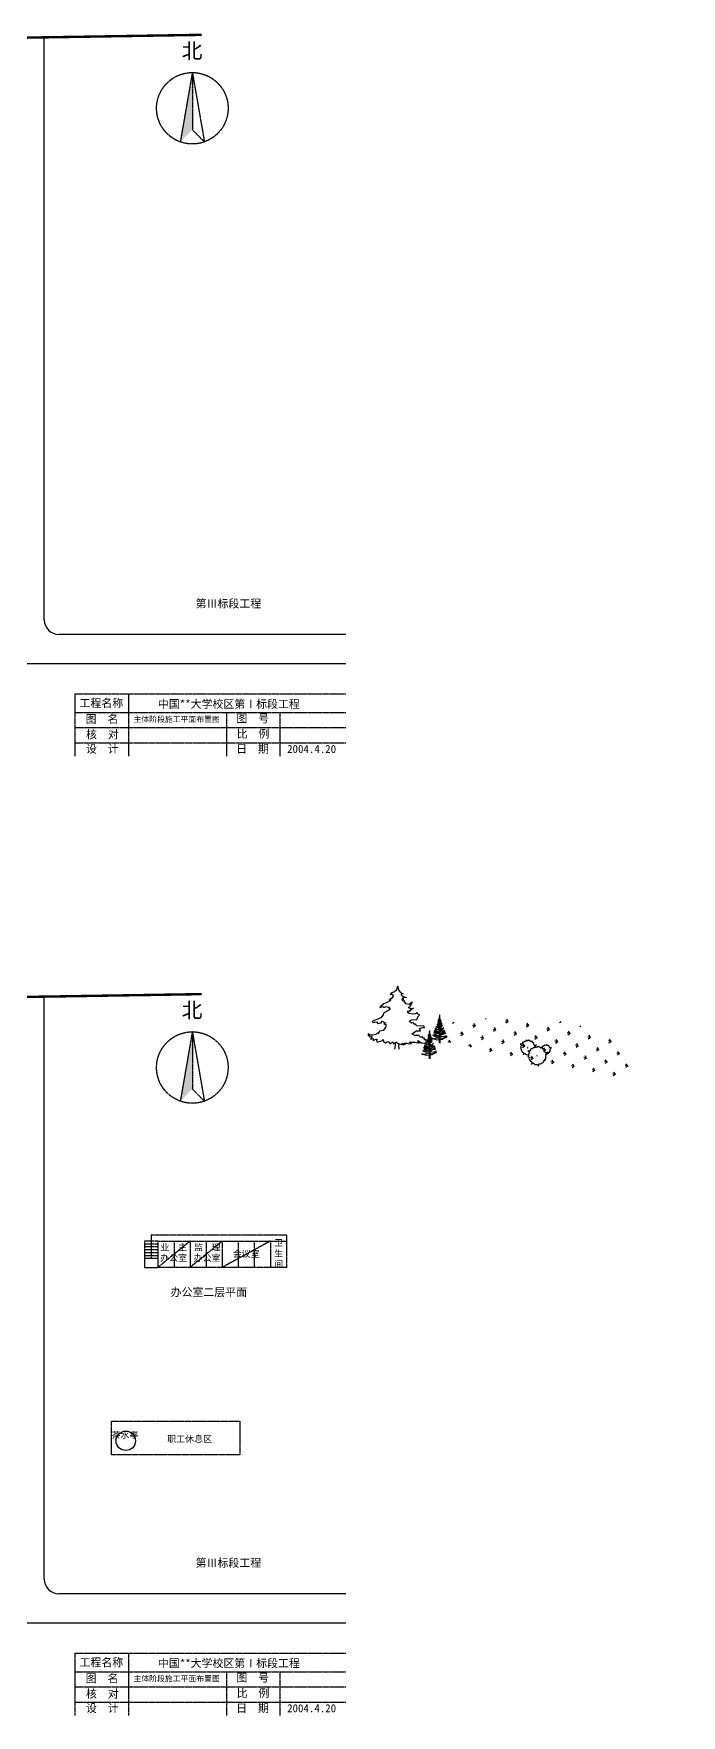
# Model space of a CAD drawing. Extents: x -738708 to 1376724, y 0 to 1572010.
# Drawn here: x 611889 to 745009, y 1218661 to 1564586 of the extents above; entities that cross this region are included whole.
import ezdxf

# ---------------------------------------------------------------- set-up
doc = ezdxf.new("R2010")
doc.units = 0
doc.linetypes.add('CENTER', pattern=[50.8, 31.75, -6.35, 6.35, -6.35])
doc.linetypes.add('DASHED', pattern=[19.05, 12.7, -6.35])
doc.layers.get('0').update_dxf_attribs({"linetype": 'CONTINUOUS'})
for name, color, linetype in [('围墙', 7, 'CONTINUOUS'), ('绿化', 3, 'CONTINUOUS'), ('道路', 8, 'CONTINUOUS')]:
    doc.layers.add(name, color=color, linetype=linetype)
doc.styles.add('文字', font='SimSun.ttf')

# ---------------------------------------------------------------- blocks, each defined once
blk = doc.blocks.new('CLUMP_OF_TREES_OR_BUSHES_-')
for points in [[(-10.993, 56.487), (-9.228, 58.426), (-10.144, 63.512), (-8.923, 67.033), (-3.43, 69.772), (2.673, 72.119), (-2.82, 71.728), (-10.449, 71.728), (-13.195, 74.075), (-13.806, 83.073), (-16.857, 86.594), (-22.045, 92.071), (-22.961, 94.81), (-22.656, 98.722), (-28.759, 100.678), (-31.811, 99.113), (-35.472, 101.461), (-45.543, 109.676), (-49.815, 108.503), (-55.308, 106.155), (-59.58, 106.938), (-60.801, 113.98), (-63.242, 104.982), (-67.209, 106.938), (-70.872, 104.59), (-74.839, 104.982), (-80.637, 101.461), (-86.435, 101.069), (-90.402, 97.548), (-90.402, 94.419), (-93.454, 90.898), (-98.947, 90.115), (-105.66, 90.115), (-101.083, 87.768), (-98.031, 82.682), (-100.778, 77.596), (-103.829, 74.466), (-103.219, 69.772), (-104.134, 65.077), (-108.102, 62.73), (-104.439, 60.774), (-102.609, 55.297), (-103.829, 50.211), (-102.303, 44.342), (-98.947, 41.995), (-98.031, 38.865), (-98.031, 34.953), (-93.148, 32.606), (-90.707, 29.476), (-91.317, 22.434), (-93.454, 17.348), (-89.487, 21.26), (-85.519, 23.999), (-82.468, 23.216), (-78.806, 19.304), (-74.228, 15.783), (-69.956, 15.392), (-59.886, 12.653), (-58.254, 7.074)], [(59.448, 5.262), (60.936, 4.858), (62.652, -1.011), (63.415, 4.858), (64.178, 5.836), (66.848, 6.814), (69.709, 6.569), (73.905, 7.792), (76.385, 9.748), (79.627, 10.237), (81.153, 12.438), (84.014, 15.127), (84.205, 17.084), (85.158, 17.573), (88.591, 16.839), (85.73, 20.262), (88.591, 20.751), (89.545, 21.974), (90.689, 24.174), (91.452, 24.663), (90.499, 25.886), (91.261, 31.999), (92.596, 33.466), (92.024, 36.645), (92.787, 38.845), (96.22, 40.557), (100.035, 42.024), (96.602, 41.779), (91.834, 41.779), (90.117, 43.246), (89.736, 48.871), (87.828, 51.071), (84.586, 54.494), (84.014, 56.206), (84.205, 58.651), (80.39, 59.873), (78.483, 58.895), (76.194, 60.362), (69.9, 65.497), (67.23, 64.764), (63.797, 63.297), (61.126, 63.786), (60.364, 68.187), (58.838, 62.563), (56.358, 63.786), (54.07, 62.319), (51.59, 62.563), (47.966, 60.362), (44.343, 60.118), (41.863, 57.917), (41.863, 55.961), (39.956, 53.761), (36.523, 53.272), (32.327, 53.272), (35.187, 51.805), (36.641, 49.381)]]:
    blk.add_lwpolyline(points)
for points in [[(-4.577, 66.508), (-7.629, 55.261), (-12.588, 57.706), (-17.166, 54.772), (-22.125, 55.261), (-29.372, 50.86), (-36.62, 50.371), (-41.579, 45.969), (-41.579, 42.057), (-45.393, 37.656), (-52.259, 36.678), (-60.651, 36.678), (-54.93, 33.743), (-51.115, 27.386), (-54.548, 21.029), (-58.363, 17.116), (-57.6, 11.248), (-58.744, 5.38), (-63.703, 2.446), (-59.126, 0), (-56.837, -6.846), (-58.363, -13.203), (-56.455, -20.539), (-52.259, -23.473), (-51.115, -27.385), (-51.115, -32.275), (-45.012, -35.21), (-41.96, -39.122), (-42.723, -47.924), (-45.393, -54.282), (-40.434, -49.391), (-35.475, -45.968), (-31.661, -46.946), (-27.083, -51.837), (-21.362, -56.238), (-16.021, -56.727), (-3.433, -60.15), (0, -71.887), (1.526, -60.15), (3.052, -58.194), (8.392, -56.238), (14.114, -56.727), (22.506, -54.282), (27.465, -50.369), (33.949, -49.391), (37.001, -44.99), (42.723, -39.611), (43.104, -35.699), (45.012, -34.721), (51.878, -36.188), (46.156, -29.341), (51.878, -28.363), (53.785, -25.918), (56.074, -21.517), (57.6, -20.539), (55.692, -18.094), (57.218, -5.868), (59.888, -2.934), (58.744, 3.424), (60.27, 7.825), (67.136, 11.248), (74.765, 14.182), (67.899, 13.693), (58.363, 13.693), (54.93, 16.627), (54.167, 27.875), (50.352, 32.276), (43.867, 39.123), (42.723, 42.546), (43.104, 47.436), (35.475, 49.882), (31.661, 47.925), (27.083, 50.86), (14.495, 61.129), (9.155, 59.662), (2.289, 56.728), (-3.052, 57.706)], [(-58.055, 61.947), (-58.97, 60.774), (-57.139, 60.774)], [(-1.144, 1.468), (-2.289, 0), (0, 0)], [(62.08, 35.667), (61.508, 34.933), (62.652, 34.933)]]:
    blk.add_lwpolyline(points, close=True)
blk = doc.blocks.new('TREE_-_TYPE_2_EVERGREEN_EL')
for p, q in [((-0.963, 154.428), (-13.04, 157.377)), ((-3.263, 161.801), (-9.59, 164.013)), ((-6.714, 178.022), (0.188, 173.598)), ((-6.714, 166.225), (0.763, 164.75)), ((-6.714, 159.589), (-2.688, 158.852)), ((-4.988, 183.92), (-2.688, 180.971)), ((-4.988, 169.911), (0.763, 167.699)), ((-2.401, 192), (-4.8, 0)), ((-3.263, 186.869), (0.188, 186.869)), ((-3.263, 173.598), (1.338, 177.284)), ((-2.401, 192), (0, 0)), ((-2.113, 181.708), (0.763, 184.657)), ((-1.538, 158.852), (5.364, 162.538)), ((7.089, 158.852), (-0.963, 154.428)), ((0.763, 165.487), (4.788, 168.437)), ((0.763, 167.699), (3.063, 164.75)), ((-43.521, 51.205), (-19.942, 44.569)), ((-42.371, 67.426), (-24.542, 57.841)), ((-24.542, 57.104), (-4.988, 52.68)), ((-19.942, 44.569), (-4.413, 48.256)), ((-0.388, 48.256), (27.218, 45.307)), ((27.218, 45.307), (45.622, 53.417))]:
    blk.add_line(p, q)
for points in [[(-26.268, 116.088), (-13.04, 113.876), (-4.988, 114.613), (18.591, 122.724)], [(-21.667, 110.19), (-4.988, 104.291), (15.716, 113.876)], [(-21.092, 127.885), (-13.04, 121.249), (5.939, 126.41), (15.141, 133.783)], [(-15.916, 129.36), (1.338, 127.885), (12.84, 138.207)], [(-14.766, 137.47), (-2.688, 129.36)], [(-13.04, 144.106), (-2.688, 139.682), (7.089, 145.58)], [(8.814, 153.691), (3.638, 147.792), (-6.714, 145.58), (-11.315, 151.479)], [(-8.439, 124.936), (1.913, 119.775), (15.716, 119.037)], [(-0.963, 134.521), (11.115, 142.631)], [(-56.174, 36.459), (-23.392, 24.662), (15.716, 29.086), (48.497, 47.519)], [(-53.873, 29.086), (-19.366, 36.459), (-2.113, 37.196), (18.016, 34.247), (46.197, 41.62)], [(-49.272, 56.366), (-19.366, 53.417), (9.389, 57.841), (36.42, 77.011)], [(-41.796, 77.748), (-27.993, 68.163), (4.788, 63.002), (14.565, 59.316), (40.446, 68.163)], [(-39.496, 79.96), (-10.165, 68.901), (6.514, 68.901), (32.969, 86.596)], [(-38.92, 87.333), (-30.869, 79.223), (-11.89, 74.799), (26.068, 91.02)], [(-37.77, 89.545), (-28.568, 83.647), (-12.465, 82.909), (13.99, 88.808)], [(-34.895, 94.706), (-19.366, 91.02), (-3.838, 100.605)], [(-31.444, 105.028), (-19.366, 95.443), (1.338, 92.494)], [(-2.113, 89.545), (12.265, 82.909), (26.643, 80.697), (35.27, 82.172)], [(-0.388, 98.393), (13.415, 94.706), (26.068, 105.766)]]:
    blk.add_lwpolyline(points)
blk = doc.blocks.new('TREE_-_EVERGREEN_ELEVATION')
for p, q in [((-9.75, 0), (-8.263, 7.598)), ((-8.263, 7.598), (-8.747, 14.105)), ((-0.771, 9.56), (-0.69, 11.833)), ((0, 0), (-0.771, 9.56))]:
    blk.add_line(p, q)
for points in [[(-3.9, 142.35), (-6.596, 132.037), (-10.801, 128.443), (-17.81, 126.047), (-20.614, 122.452), (-17.81, 123.65), (-15.007, 123.051), (-13.605, 118.858), (-16.876, 114.065), (-21.549, 111.07), (-22.951, 109.872), (-19.212, 110.471), (-19.68, 109.273), (-26.222, 105.079), (-34.633, 101.485), (-41.175, 96.693), (-43.511, 93.098), (-41.175, 94.296), (-36.969, 95.494), (-34.633, 94.296), (-32.764, 94.296), (-29.493, 95.494)], [(-3.759, 141.97), (-1.074, 131.643), (2.437, 127.141), (8.84, 124.493), (6.568, 124.493), (4.09, 123.169), (4.296, 121.846), (7.807, 117.874), (16.069, 116.02), (10.492, 115.226), (5.535, 113.372), (6.981, 112.843), (5.948, 110.989), (10.286, 112.048), (6.775, 109.401), (11.732, 108.077), (9.873, 107.282), (13.797, 102.516), (21.852, 101.192), (25.983, 103.84), (28.048, 106.488), (27.842, 105.164), (27.429, 101.457), (24.124, 97.75), (23.091, 93.513), (19.58, 93.513), (23.505, 91.66), (28.255, 90.866), (31.973, 91.925), (29.081, 89.806), (24.537, 88.747), (26.809, 88.218), (22.472, 86.099), (24.95, 85.57), (17.308, 84.246), (21.852, 80.804), (29.081, 79.215), (36.723, 80.009), (39.821, 82.392), (40.028, 80.009), (45.398, 76.567)], [(-29.25, 95.55), (-25.287, 94.296), (-22.016, 94.296), (-23.885, 91.301), (-20.614, 91.301), (-23.418, 87.108), (-35.567, 80.518), (-36.035, 76.924), (-41.175, 70.334), (-52.389, 65.542), (-58.931, 63.744), (-60.8, 61.348), (-57.062, 59.551), (-56.128, 60.749), (-50.987, 61.348), (-48.184, 57.754), (-40.707, 58.952), (-38.371, 62.546), (-30.427, 58.353), (-33.698, 58.353), (-35.1, 56.556), (-29.493, 54.159), (-30.894, 48.169), (-36.035, 41.579), (-44.446, 40.381), (-48.184, 33.791), (-49.118, 36.188), (-52.857, 32.593), (-59.399, 31.395), (-65.473, 31.395), (-70.146, 34.39), (-69.679, 30.796), (-66.875, 28.999), (-65.941, 27.202), (-61.268, 27.801), (-64.539, 22.409), (-58.464, 23.607), (-58.464, 18.815), (-54.258, 21.211), (-49.586, 21.81), (-50.987, 18.815), (-50.52, 15.82), (-47.249, 15.82), (-39.306, 18.216), (-36.502, 21.211), (-35.567, 15.82), (-30.427, 13.423), (-29.493, 15.221), (-25.287, 17.018), (-22.951, 15.221), (-21.081, 11.626), (-14.539, 15.82), (-13.138, 11.626), (-6.128, 15.82), (-4.726, 12.824), (10.226, 9.23), (5.554, 12.225), (13.497, 10.428), (10.226, 12.824), (16.768, 13.423), (22.376, 11.626), (27.516, 12.225), (21.909, 15.221), (34.993, 15.221), (44.806, 12.824), (41.535, 16.419), (42.469, 19.414), (49.011, 14.023), (56.487, 13.423), (66.768, 17.018), (64.431, 18.815), (60.226, 18.216), (60.226, 20.612), (56.955, 20.612), (56.955, 24.206), (54.151, 24.206), (51.348, 28.4), (50.413, 26.004), (47.609, 26.603), (43.871, 30.197), (38.731, 30.197), (34.525, 30.197), (27.983, 33.791), (38.731, 40.98), (47.609, 40.98), (45.273, 45.773), (52.282, 48.169), (56.955, 47.57), (55.086, 52.362), (48.544, 51.164), (39.198, 52.362), (35.927, 56.556), (33.123, 55.357), (31.254, 59.551), (27.049, 58.353), (22.376, 62.546), (28.451, 65.542), (39.198, 66.74), (41.535, 72.131), (45.273, 76.325)]]:
    blk.add_lwpolyline(points)

msp = doc.modelspace()

# ---------------------------------------------------------------- hatches: boundary and pattern name
at = {"linetype": 'CENTER'}
for points in [[(644502.5, 1556585.6), (642019.2, 1542323), (644502.5, 1544829.4)], [(644502.5, 1359265.7), (642019.2, 1345003.1), (644502.5, 1347509.5)]]:
    msp.add_hatch(color=256, dxfattribs=at).paths.add_polyline_path(points)
at = {"layer": '绿化'}
h = msp.add_hatch(dxfattribs=at)
h.set_pattern_fill('GRASS', color=256, scale=120, angle=79.046798, style=0)
h.set_pattern_definition([(169.0468, (378184.7, 523226.9), (-2525.512, -1706.482), [571.5, -3739.02]), (124.0468, (378184.7, 523227), (-2525.514, -1706.483), [571.5, -2476.5]), (214.0468, (378184.7, 523227), (1706.483, -2525.514), [571.5, -2476.5])])
edge = h.paths.add_edge_path()
edge.add_spline(control_points=[(698437, 1356963.2), (695492.7, 1357345.9), (682808.1, 1359755.1), (721830, 1366531), (745008.9, 1344940.3), (719945, 1351287.6), (698437, 1356963.2)], knot_values=[11403.34991378, 11403.34991378, 11403.34991378, 11403.34991378, 24661.9260504, 85465.67024486, 99603.27100014, 163461.22245598, 163461.22245598, 163461.22245598, 163461.22245598], degree=3, periodic=0)

# ---------------------------------------------------------------- linework, layer by layer
at = {"ltscale": 100}
for p, q in [((443177.6, 1561099.4), (646389.8, 1564335.9)), ((443177.6, 1363779.5), (646389.8, 1367016.1))]:
    msp.add_line(p, q, dxfattribs=at)
at = {"linetype": 'CENTER'}
for p, q in [((644502.5, 1556585.6), (642019.2, 1542323)), ((644502.5, 1556585.6), (644502.5, 1544829.4)), ((644502.5, 1556585.6), (646985.8, 1542323)), ((646985.8, 1542323), (644502.5, 1544829.4)), ((620371.4, 1428759.9), (676025.6, 1428759.9)), ((620371.4, 1428759.9), (620371.4, 1415980.7)), ((631348.4, 1428759.9), (631348.4, 1415980.7)), ((620371.4, 1424949.2), (676025.6, 1424949.2)), ((620371.4, 1421850.8), (676025.6, 1421850.8)), ((651533.9, 1424949.2), (651533.9, 1415980.7)), ((662486.3, 1424949.2), (662486.3, 1415980.7)), ((620371.4, 1418714.9), (676025.6, 1418714.9)), ((644502.5, 1359265.7), (642019.2, 1345003.1)), ((644502.5, 1359265.7), (646985.8, 1345003.1)), ((644502.5, 1359265.7), (644502.5, 1347509.5)), ((646985.8, 1345003.1), (644502.5, 1347509.5)), ((637435.3, 1316214.8), (634686.6, 1316214.8)), ((634686.6, 1316214.8), (634686.6, 1310814.8)), ((637435.3, 1315614.8), (634686.6, 1315614.8)), ((637435.3, 1315014.8), (634686.6, 1315014.8)), ((663835.3, 1317414.8), (636060.9, 1317414.8)), ((636060.9, 1317414.8), (636060.9, 1312614.8)), ((637435.3, 1316214.8), (650635.3, 1316214.8)), ((644035.3, 1316214.8), (637435.3, 1310814.8)), ((637435.3, 1316214.8), (637435.3, 1310814.8)), ((640735.3, 1316214.8), (640735.3, 1310814.8)), ((644035.3, 1316214.8), (644035.3, 1310814.8)), ((650635.3, 1316214.8), (644035.3, 1310814.8)), ((647335.3, 1316214.8), (647335.3, 1310814.8)), ((660535.3, 1316214.8), (650635.3, 1310814.8)), ((650635.3, 1316214.8), (663835.3, 1316214.8)), ((650635.3, 1316214.8), (650635.3, 1310814.8)), ((650635.3, 1316214.8), (650635.3, 1310814.8)), ((653935.3, 1316214.8), (653935.3, 1310814.8)), ((657235.3, 1316214.8), (657235.3, 1310814.8)), ((660535.3, 1316214.8), (660535.3, 1310814.8)), ((663835.3, 1317414.8), (663835.3, 1310814.8)), ((637435.3, 1314414.8), (634686.6, 1314414.8)), ((637435.3, 1313814.8), (634686.6, 1313814.8)), ((637435.3, 1313214.8), (634686.6, 1313214.8)), ((637435.3, 1312614.8), (634686.6, 1312614.8)), ((634686.6, 1310814.8), (637435.3, 1310814.8)), ((650635.3, 1310814.8), (637435.3, 1310814.8)), ((663835.3, 1310814.8), (650635.3, 1310814.8)), ((620371.4, 1231440.1), (676025.6, 1231440.1)), ((620371.4, 1231440.1), (620371.4, 1218660.8)), ((631348.4, 1231440.1), (631348.4, 1218660.8)), ((620371.4, 1227629.4), (676025.6, 1227629.4)), ((651533.9, 1227629.4), (651533.9, 1218660.8)), ((662486.3, 1227629.4), (662486.3, 1218660.8)), ((620371.4, 1224530.9), (676025.6, 1224530.9)), ((620371.4, 1221395.1), (676025.6, 1221395.1))]:
    msp.add_line(p, q, dxfattribs=at)
msp.add_lwpolyline([(627872.4, 1279196.3), (654247, 1279196.3), (654247, 1272254.2), (627872.4, 1272254.2)], close=True, dxfattribs=at)
for centre in [(644502.5, 1549238.1), (644502.5, 1351918.2)]:
    msp.add_circle(centre, 7347.5, dxfattribs=at)
at = {"layer": '围墙', "linetype": 'DASHED', "ltscale": 200, "const_width": 500}
for points in [[(443177.6, 1561099.4), (646389.8, 1564335.9)], [(443177.6, 1363779.5), (646389.8, 1367016.1)]]:
    msp.add_lwpolyline(points, dxfattribs=at)
at = {"layer": '绿化'}
msp.add_circle((630827.3, 1275133), 1995.9, dxfattribs=at)
at = {"layer": '道路'}
for p, q in [((614061.1, 1444010.4), (614061.1, 1563773.3)), ((676025.6, 1441010.4), (617061.1, 1441010.4)), ((475645.1, 1435010.4), (676025.6, 1435010.4)), ((614061.1, 1246690.6), (614061.1, 1366453.4)), ((676025.6, 1243690.6), (617061.1, 1243690.6)), ((475645.1, 1237690.6), (676025.6, 1237690.6))]:
    msp.add_line(p, q, dxfattribs=at)
for centre in [(617061.1, 1444010.4), (617061.1, 1246690.6)]:
    msp.add_arc(centre, 3000, 180, 270, dxfattribs=at)

# ---------------------------------------------------------------- block references
at = {"layer": '绿化'}
for name, p, xscale, yscale, zscale in [('TREE_-_EVERGREEN_ELEVATION', (687043.2, 1355726.6), 91.44000000006054, 91.43999999994412, 91.43999999999998), ('TREE_-_TYPE_2_EVERGREEN_EL', (693306.2, 1353715.9), 30.47999999998137, 30.47999999998137, 30.48), ('TREE_-_TYPE_2_EVERGREEN_EL', (695374.7, 1356895.2), 30.47999999998137, 30.47999999998137, 30.48)]:
    msp.add_blockref(name, p, dxfattribs=dict(at, xscale=xscale, yscale=yscale, zscale=zscale))
at = {"layer": '绿化', "xscale": 30.48000009292839, "yscale": 30.48000005073845, "zscale": 30.48, "rotation": 6.350572594944164}
msp.add_blockref('CLUMP_OF_TREES_OR_BUSHES_-', (715408.1, 1354345.8), dxfattribs=at)

# ---------------------------------------------------------------- texts
at = {"linetype": 'CENTER', "style": '文字'}
for s, height, p in [('北', 3134.4, (642304.9, 1559484.8)), ('第Ⅲ标段工程', 1645.59, (645187.2, 1446523.3)), ('工程名称', 1645.59, (621314.2, 1426052.8)), ('中国**大学校区第Ⅰ标段工程', 1645.586, (637424.8, 1425874.5)), ('图  名', 1645.59, (622568.5, 1422780.4)), ('主体阶段施工平面布置图', 1151.91, (632405.3, 1422973.9)), ('图  号', 1645.59, (653561.5, 1422900.4)), ('设  计', 1645.59, (622619, 1416646.9)), ('核  对', 1645.59, (622644.2, 1419593.2)), ('比  例', 1645.59, (653601.9, 1419723.5)), ('日  期', 1645.59, (653502.3, 1416642)), ('2004.4.20', 1645.59, (663981.6, 1416622.9)), ('北', 3134.4, (642304.9, 1362164.9)), ('办公室二层平面', 1645.59, (640046.6, 1304887.4)), ('茶水亭', 1316.47, (627878.3, 1275619.6)), ('职工休息区', 1316.47, (639336.1, 1274856.8)), ('第Ⅲ标段工程', 1645.59, (645187.2, 1249203.5)), ('工程名称', 1645.59, (621314.2, 1228732.9)), ('中国**大学校区第Ⅰ标段工程', 1645.586, (637424.8, 1228554.6)), ('图  名', 1645.59, (622568.5, 1225460.6)), ('主体阶段施工平面布置图', 1151.91, (632405.3, 1225654)), ('图  号', 1645.59, (653561.5, 1225580.5)), ('设  计', 1645.59, (622619, 1219327)), ('核  对', 1645.59, (622644.2, 1222273.3)), ('比  例', 1645.59, (653601.9, 1222403.6)), ('日  期', 1645.59, (653502.3, 1219322.2)), ('2004.4.20', 1645.59, (663981.6, 1219303))]:
    msp.add_text(s, height=height, dxfattribs=at).set_placement(p)
at = {"linetype": 'CENTER', "char_height": 1316.47, "attachment_point": 3, "style": '文字'}
for s, insert, width in [('业  主\\P办公室', (643417.4, 1315609.6), 6562.454), ('监  理\\P办公室', (650304.5, 1315563.7), 6187.57), ('卫生间', (663171.8, 1316516.6), 1244.168), ('会议室', (658343.6, 1314248), 6529.466)]:
    msp.add_mtext(s, dxfattribs=dict(at, insert=insert, width=width))

doc.saveas('drawing.dxf')
